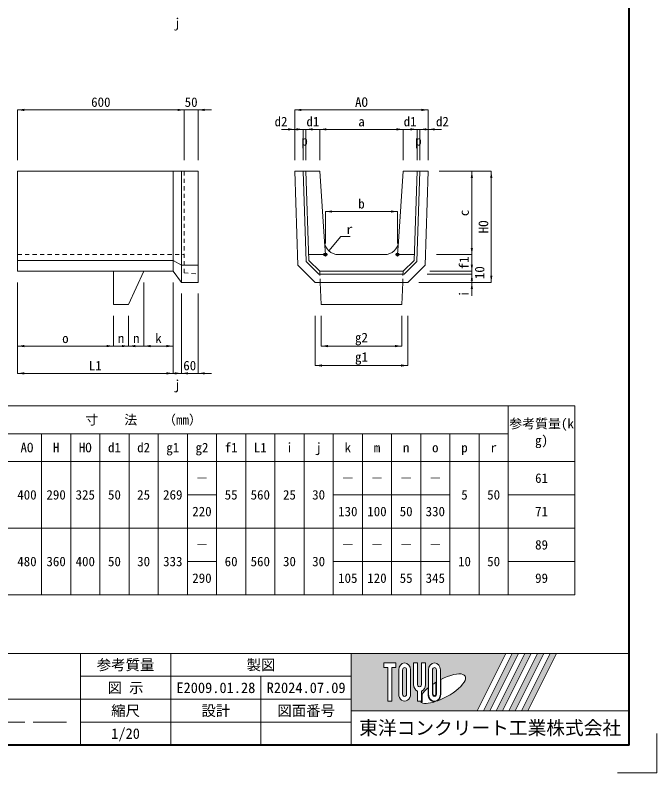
# Model space of a CAD drawing. Units: millimetres at full size, sheet at 1:20. Extents: x 182639 to 186599, y 872497 to 878197.
# Drawn here: x 184289 to 186599, y 872497 to 875225 of the extents above; entities that cross this region are included whole.
import ezdxf
from ezdxf.enums import TextEntityAlignment as Align

# ---------------------------------------------------------------- set-up
doc = ezdxf.new("R2010")
doc.units = ezdxf.units.MM
doc.header["$LTSCALE"] = 20
doc.header["$PDMODE"] = 32
doc.header["$PDSIZE"] = 10
doc.linetypes.add('DASHED', pattern=[7.5, 6, -1.5])
doc.linetypes.add('USER1', pattern=[1.35, 0.75, -0.6])
for name, color, linetype, lineweight in [('0_2', 7, 'Continuous', 13), ('Defpoints_3', 1, 'Continuous', 13), ('図枠', 7, 'Continuous', 5), ('寸法線', 7, 'Continuous', 13), ('引出線', 4, 'Continuous', 13), ('本体', 2, 'Continuous', 13), ('補助線', 8, 'Continuous', 13)]:
    doc.layers.add(name, color=color, linetype=linetype, lineweight=lineweight)
doc.layers.add('作業エリア', color=11, linetype='Continuous')
doc.styles.add('ＭＳ ゴシック', font='')
doc.styles.get('ＭＳ ゴシック').set_extended_font_data('MS Gothic')

# ---------------------------------------------------------------- blocks, each defined once
blk = doc.blocks.new('filled_arrow')
at = {"color": 0, "linetype": 'Continuous', "lineweight": -2}
blk.add_solid([(7.5, 1.25), (0, 0), (7.5, -1.25)], dxfattribs=at)

msp = doc.modelspace()

# ---------------------------------------------------------------- hatches: boundary and pattern name
at = {"layer": '図枠'}
h = msp.add_hatch(color=256, dxfattribs=at)
h.paths.add_polyline_path([(185498.73, 872927.25), (185498.73, 872721), (185952.48, 872721), (186055.61, 872927.25)])
edge = h.paths.add_edge_path(flags=16)
edge.add_ellipse((185828.18, 872800.29), major_axis=(80.81, 45.23), ratio=0.3471473, start_angle=-144.31122, end_angle=72.1899, ccw=False)
edge.add_ellipse((185798.26, 872780.76), major_axis=(0, 27.5), ratio=0.8463542, start_angle=-160.70346, end_angle=-90)
edge.add_line((185821.53, 872780.76), (185821.53, 872833.18))
edge = h.paths.add_edge_path(flags=16)
edge.add_ellipse((185798.26, 872867.49), major_axis=(0, 25.38), ratio=0.8463542, start_angle=-90, end_angle=90, ccw=False)
edge.add_line((185819.74, 872867.49), (185819.74, 872780.76))
edge.add_ellipse((185798.26, 872780.76), major_axis=(0, 25.38), ratio=0.8463542, start_angle=90, end_angle=-90, ccw=False)
edge.add_line((185776.77, 872780.76), (185776.77, 872867.49))
edge = h.paths.add_edge_path(flags=16)
edge.add_line((185805.42, 872867.49), (185805.42, 872780.76))
edge.add_ellipse((185798.26, 872780.76), major_axis=(0, 8.46), ratio=0.8463542, start_angle=90, end_angle=-90, ccw=False)
edge.add_line((185791.1, 872780.76), (185791.1, 872867.49))
edge.add_ellipse((185798.26, 872867.49), major_axis=(0, 8.46), ratio=0.8463542, start_angle=-90, end_angle=90, ccw=False)
edge = h.paths.add_edge_path(flags=16)
edge.add_line((185803.63, 872823.16), (185803.63, 872780.76))
edge.add_ellipse((185798.26, 872780.76), major_axis=(0, 6.35), ratio=0.8463542, start_angle=90, end_angle=-90, ccw=False)
edge.add_line((185792.89, 872780.76), (185792.89, 872816.22))
edge.add_ellipse((185828.18, 872800.29), major_axis=(80.81, 45.23), ratio=0.3471473, start_angle=107.79174, end_angle=126.47132, ccw=False)
edge = h.paths.add_edge_path(flags=16)
edge.add_line((185766.03, 872892.87), (185766.03, 872815.13))
edge.add_ellipse((185744.55, 872815.13), major_axis=(0, 25.38), ratio=0.8463542, start_angle=-163.34117, end_angle=-90, ccw=False)
edge.add_line((185751.71, 872791.2), (185751.71, 872755.37))
edge.add_line((185751.71, 872755.37), (185737.38, 872755.37))
edge.add_line((185737.38, 872755.37), (185737.38, 872791.2))
edge.add_ellipse((185744.55, 872815.13), major_axis=(0, 25.38), ratio=0.8463542, start_angle=90, end_angle=163.34117, ccw=False)
edge.add_line((185723.06, 872815.13), (185723.06, 872892.87))
edge.add_line((185723.06, 872892.87), (185737.38, 872892.87))
edge.add_line((185737.38, 872892.87), (185737.38, 872815.13))
edge.add_ellipse((185744.55, 872815.13), major_axis=(0, 8.46), ratio=0.8463542, start_angle=90, end_angle=-90)
edge.add_line((185751.71, 872815.13), (185751.71, 872892.87))
edge.add_line((185751.71, 872892.87), (185766.03, 872892.87))
edge = h.paths.add_edge_path(flags=16)
edge.add_line((185774.98, 872802.65), (185774.98, 872780.76))
edge.add_ellipse((185798.26, 872780.76), major_axis=(0, 27.5), ratio=0.8463542, start_angle=90, end_angle=-171.54427)
edge.add_ellipse((185828.18, 872800.29), major_axis=(80.81, 45.23), ratio=0.3471473, start_angle=-178.64954, end_angle=-148.29244, ccw=False)
edge.add_line((185748.62, 872753.26), (185753.5, 872753.26))
edge.add_line((185753.5, 872753.26), (185753.5, 872780.07))
edge.add_ellipse((185828.18, 872800.29), major_axis=(80.81, 45.23), ratio=0.3471473, start_angle=148.21912, end_angle=165.90812, ccw=False)
edge = h.paths.add_edge_path(flags=16)
edge.add_ellipse((185690.83, 872867.49), major_axis=(0, 25.38), ratio=0.8463542, start_angle=-90, end_angle=90, ccw=False)
edge.add_line((185712.32, 872867.49), (185712.32, 872780.76))
edge.add_ellipse((185690.83, 872780.76), major_axis=(0, 25.38), ratio=0.8463542, start_angle=90, end_angle=-90, ccw=False)
edge.add_line((185669.35, 872780.76), (185669.35, 872867.49))
edge = h.paths.add_edge_path(flags=16)
edge.add_line((185698, 872867.49), (185698, 872780.76))
edge.add_ellipse((185690.83, 872780.76), major_axis=(0, 8.46), ratio=0.8463542, start_angle=90, end_angle=-90, ccw=False)
edge.add_line((185683.67, 872780.76), (185683.67, 872867.49))
edge.add_ellipse((185690.83, 872867.49), major_axis=(0, 8.46), ratio=0.8463542, start_angle=-90, end_angle=90, ccw=False)
h.paths.add_polyline_path([(185658.61, 872892.87), (185658.61, 872875.95), (185644.29, 872875.95), (185644.29, 872755.37), (185629.96, 872755.37), (185629.96, 872875.95), (185615.64, 872875.95), (185615.64, 872892.87)], flags=16)
for points in [[(185975.17, 872721), (185997.86, 872721), (186100.98, 872927.25), (186078.3, 872927.25)], [(186146.36, 872927.25), (186123.67, 872927.25), (186020.55, 872721), (186043.23, 872721)], [(186191.73, 872927.25), (186169.05, 872927.25), (186065.92, 872721), (186088.61, 872721)], [(186237.11, 872927.25), (186214.42, 872927.25), (186111.3, 872721), (186133.98, 872721)]]:
    msp.add_hatch(color=256, dxfattribs=at).paths.add_polyline_path(points)

# ---------------------------------------------------------------- linework, layer by layer
at = {"layer": '0_2'}
for p, q in [((183098.73, 873818.1), (186303.73, 873818.1)), ((186063.73, 873818.1), (186063.73, 873138.1)), ((186303.73, 873818.1), (186303.73, 873138.1)), ((183438.73, 873718.1), (186063.73, 873718.1)), ((184383.73, 873718.1), (184383.73, 873138.1)), ((184488.73, 873718.1), (184488.73, 873138.1)), ((184593.73, 873718.1), (184593.73, 873138.1)), ((184698.73, 873718.1), (184698.73, 873138.1)), ((184803.73, 873718.1), (184803.73, 873138.1)), ((184908.73, 873718.1), (184908.73, 873138.1)), ((185013.73, 873718.1), (185013.73, 873138.1)), ((185118.73, 873718.1), (185118.73, 873138.1)), ((185223.73, 873718.1), (185223.73, 873138.1)), ((185328.73, 873718.1), (185328.73, 873138.1)), ((185433.73, 873718.1), (185433.73, 873138.1)), ((185538.73, 873718.1), (185538.73, 873138.1)), ((185643.73, 873718.1), (185643.73, 873138.1)), ((185748.73, 873718.1), (185748.73, 873138.1)), ((185853.73, 873718.1), (185853.73, 873138.1)), ((185958.73, 873718.1), (185958.73, 873138.1)), ((183098.73, 873618.1), (186303.73, 873618.1)), ((184908.73, 873498.1), (185013.73, 873498.1)), ((185433.73, 873498.1), (185853.73, 873498.1)), ((186063.73, 873498.1), (186303.73, 873498.1)), ((183098.73, 873378.1), (186303.73, 873378.1)), ((184908.73, 873258.1), (185013.73, 873258.1)), ((185433.73, 873258.1), (185853.73, 873258.1)), ((186063.73, 873258.1), (186303.73, 873258.1)), ((183098.73, 873138.1), (186303.73, 873138.1))]:
    msp.add_line(p, q, dxfattribs=at)
at = {"layer": 'Defpoints_3'}
for p, q in [((186598.73, 872638.67), (186598.73, 872497.25)), ((186598.73, 872497.25), (186457.31, 872497.25))]:
    msp.add_line(p, q, dxfattribs=at)
at = {"layer": '作業エリア'}
for p in [(185405.52, 874362.58), (185665.52, 874362.58)]:
    msp.add_point(p, dxfattribs=at)
at = {"layer": '図枠', "lineweight": 40}
for q in [(186498.73, 878097.25), (182798.73, 872597.25)]:
    msp.add_line((186498.73, 872597.25), q, dxfattribs=at)
at = {"layer": '図枠', "lineweight": 13}
for p, q in [((186498.73, 872927.25), (182798.73, 872927.25)), ((184523.73, 872597.25), (184523.73, 872927.25)), ((184848.73, 872597.25), (184848.73, 872927.25)), ((185498.73, 872597.25), (185498.73, 872927.25)), ((185498.73, 872844.75), (184523.73, 872844.75)), ((185173.73, 872597.25), (185173.73, 872844.75)), ((185498.73, 872762.25), (182798.73, 872762.25)), ((185498.73, 872679.75), (184523.73, 872679.75))]:
    msp.add_line(p, q, dxfattribs=at)
at = {"layer": '図枠'}
for p, q in [((185498.73, 872927.25), (186055.61, 872927.25)), ((186055.61, 872927.25), (185952.48, 872721)), ((186078.3, 872927.25), (185975.17, 872721)), ((186100.98, 872927.25), (185997.86, 872721)), ((186123.67, 872927.25), (186020.55, 872721)), ((186146.36, 872927.25), (186043.23, 872721)), ((186169.05, 872927.25), (186065.92, 872721)), ((186078.3, 872927.25), (186100.98, 872927.25)), ((186191.73, 872927.25), (186088.61, 872721)), ((186214.42, 872927.25), (186111.3, 872721)), ((186123.67, 872927.25), (186146.36, 872927.25)), ((186237.11, 872927.25), (186133.98, 872721)), ((186169.05, 872927.25), (186191.73, 872927.25)), ((186214.42, 872927.25), (186237.11, 872927.25)), ((185615.64, 872892.87), (185615.64, 872875.95)), ((185615.64, 872892.87), (185658.61, 872892.87)), ((185658.61, 872892.87), (185658.61, 872875.95)), ((185723.06, 872892.87), (185737.38, 872892.87)), ((185723.06, 872815.13), (185723.06, 872892.87)), ((185737.38, 872892.87), (185737.38, 872815.13)), ((185751.71, 872892.87), (185766.03, 872892.87)), ((185751.71, 872815.13), (185751.71, 872892.87)), ((185766.03, 872892.87), (185766.03, 872815.13)), ((185629.96, 872875.95), (185615.64, 872875.95)), ((185629.96, 872875.95), (185629.96, 872755.37)), ((185644.29, 872875.95), (185644.29, 872755.37)), ((185658.61, 872875.95), (185644.29, 872875.95)), ((185669.35, 872867.49), (185669.35, 872780.76)), ((185683.67, 872780.76), (185683.67, 872867.49)), ((185698, 872867.49), (185698, 872780.76)), ((185712.32, 872780.76), (185712.32, 872867.49)), ((185776.77, 872867.49), (185776.77, 872780.76)), ((185791.1, 872780.76), (185791.1, 872867.49)), ((185805.42, 872867.49), (185805.42, 872780.76)), ((185819.74, 872780.76), (185819.74, 872867.49)), ((185792.89, 872780.76), (185792.89, 872816.22)), ((185803.63, 872823.16), (185803.63, 872780.76)), ((185821.53, 872780.76), (185821.53, 872833.18)), ((185737.38, 872791.2), (185737.38, 872755.37)), ((185751.71, 872791.2), (185751.71, 872755.37)), ((185774.98, 872802.65), (185774.98, 872780.76)), ((185753.5, 872780.07), (185753.5, 872753.26)), ((185644.29, 872755.37), (185629.96, 872755.37)), ((185751.71, 872755.37), (185737.38, 872755.37)), ((185748.62, 872753.26), (185753.5, 872753.26)), ((185498.73, 872721), (185952.48, 872721)), ((185975.17, 872721), (185997.86, 872721)), ((186020.55, 872721), (186043.23, 872721)), ((186065.92, 872721), (186088.61, 872721)), ((186111.3, 872721), (186133.98, 872721))]:
    msp.add_line(p, q, dxfattribs=at)
at = {"layer": '図枠', "linetype": 'DASHED', "lineweight": 9}
msp.add_line((184473.73, 872679.75), (183173.73, 872679.75), dxfattribs=at)
at = {"layer": '図枠'}
for centre, major_axis, ratio, start_param, end_param in [((185690.83, 872867.49), (0, 25.38), 0.846354, 4.712389, 7.8539816), ((185798.26, 872867.49), (0, 25.38), 0.846354, 4.712389, 7.8539816), ((185690.83, 872867.49), (0, 8.46), 0.846354, 4.712389, 7.8539816), ((185798.26, 872867.49), (0, 8.46), 0.846354, 4.712389, 7.8539816), ((185828.18, 872800.29), (80.81, 45.23), 0.347147, 4.2621853, 7.7429163), ((185744.55, 872815.13), (0, 25.38), 0.846354, 1.5707963, 2.8017557), ((185744.55, 872815.13), (0, 8.46), 0.846354, 1.5707963, 4.712389), ((185744.55, 872815.13), (0, 25.38), 0.846354, 3.4814296, 4.712389), ((185828.18, 872800.29), (80.81, 45.23), 0.347147, 1.6817405, 1.8219833), ((185828.18, 872800.29), (80.81, 45.23), 0.347147, 2.0815197, 2.5155126), ((185690.83, 872780.76), (0, 25.38), 0.846354, 1.5707963, 4.712389), ((185690.83, 872780.76), (0, 8.46), 0.846354, 1.5707963, 4.712389), ((185798.26, 872780.76), (0, 27.5), 0.846354, 1.5707963, 3.3154679), ((185798.26, 872780.76), (0, 25.38), 0.846354, 1.5707963, 4.712389), ((185798.26, 872780.76), (0, 8.46), 0.846354, 1.5707963, 4.712389), ((185798.26, 872780.76), (0, 6.35), 0.846354, 1.5707963, 4.712389), ((185798.26, 872780.76), (0, 27.5), 0.846354, 3.5338438, 4.712389), ((185828.18, 872800.29), (80.81, 45.23), 0.347147, 3.2093975, 4.2004451)]:
    msp.add_ellipse(centre, major_axis=major_axis, ratio=ratio, start_param=start_param, end_param=end_param, dxfattribs=at)
at = {"layer": '寸法線'}
for p, q in [((184297.23, 874883.52), (184897.23, 874883.52)), ((184297.23, 874702.58), (184297.23, 874883.52)), ((184849.23, 874883.52), (184995.23, 874883.52)), ((184897.23, 874702.58), (184897.23, 874883.52)), ((184897.23, 874702.58), (184897.23, 874883.52)), ((184947.23, 874702.58), (184947.23, 874883.52)), ((185295.52, 874883.52), (185775.52, 874883.52)), ((185295.52, 874702.58), (185295.52, 874883.52)), ((185775.52, 874702.58), (185775.52, 874883.52)), ((185349.52, 874813.52), (185247.52, 874813.52)), ((185383.52, 874813.52), (185277.52, 874813.52)), ((185311.52, 874813.52), (185433.52, 874813.52)), ((185325.52, 874702.58), (185325.52, 874813.52)), ((185335.52, 874702.58), (185335.52, 874813.52)), ((185385.52, 874702.58), (185385.52, 874813.52)), ((185385.52, 874813.52), (185685.52, 874813.52)), ((185385.52, 874702.58), (185385.52, 874813.52)), ((185637.52, 874813.52), (185759.52, 874813.52)), ((185685.52, 874702.58), (185685.52, 874813.52)), ((185685.52, 874702.58), (185685.52, 874813.52)), ((185687.52, 874813.52), (185793.52, 874813.52)), ((185721.52, 874813.52), (185823.52, 874813.52)), ((185735.52, 874702.58), (185735.52, 874813.52)), ((185745.52, 874702.58), (185745.52, 874813.52)), ((185295.52, 874702.58), (185295.52, 874798.52)), ((185775.52, 874702.58), (185775.52, 874798.52)), ((185325.52, 874702.58), (185325.52, 874736.49)), ((185335.52, 874702.58), (185335.52, 874736.49)), ((185735.52, 874702.58), (185735.52, 874736.49)), ((185745.52, 874702.58), (185745.52, 874736.49)), ((185815.52, 874662.58), (185932.7, 874662.58)), ((185815.52, 874662.58), (186002.7, 874662.58)), ((185932.7, 874662.58), (185932.7, 874362.58)), ((186002.7, 874662.58), (186002.7, 874262.58)), ((185405.52, 874517.7), (185665.52, 874517.7)), ((185405.52, 874402.58), (185405.52, 874517.7)), ((185665.52, 874402.58), (185665.52, 874517.7)), ((185805.52, 874362.58), (185932.7, 874362.58)), ((185805.52, 874362.58), (185932.7, 874362.58)), ((185932.7, 874362.58), (185932.7, 874302.58)), ((185932.7, 874350.58), (185932.7, 874244.58)), ((185932.7, 874316.58), (185932.7, 874214.58)), ((185772.09, 874292.58), (185932.7, 874292.58)), ((185772.09, 874292.58), (185932.7, 874292.58)), ((185782.09, 874302.58), (185932.7, 874302.58)), ((185782.09, 874302.58), (185932.7, 874302.58)), ((184297.23, 874262.58), (184297.23, 874033.38)), ((184297.23, 874262.58), (184297.23, 873935.15)), ((184752.23, 874262.58), (184752.23, 874033.38)), ((184752.23, 874262.58), (184752.23, 874033.38)), ((184857.23, 874262.58), (184857.23, 873935.15)), ((184857.23, 874262.58), (184857.23, 874033.38)), ((184857.23, 874262.58), (184857.23, 873935.15)), ((185742.09, 874262.58), (186002.7, 874262.58)), ((185742.09, 874262.58), (185932.7, 874262.58)), ((184887.23, 874222.58), (184887.23, 873935.15)), ((184887.23, 874222.58), (184887.23, 873935.15)), ((184947.23, 874222.58), (184947.23, 873935.15)), ((184642.23, 874142.58), (184642.23, 874033.38)), ((184642.23, 874142.58), (184642.23, 874033.38)), ((184697.23, 874142.58), (184697.23, 874033.38)), ((184697.23, 874142.58), (184697.23, 874033.38)), ((185368.95, 874142.58), (185368.95, 873963.38)), ((185390.52, 874142.58), (185390.52, 874033.38)), ((185680.52, 874142.58), (185680.52, 874033.38)), ((185702.09, 874142.58), (185702.09, 873963.38)), ((184642.23, 874033.38), (184297.23, 874033.38)), ((184745.23, 874033.38), (184594.23, 874033.38)), ((184800.23, 874033.38), (184649.23, 874033.38)), ((184857.23, 874033.38), (184752.23, 874033.38)), ((185390.52, 874033.38), (185680.52, 874033.38)), ((185368.95, 873963.38), (185702.09, 873963.38)), ((184297.23, 873935.15), (184857.23, 873935.15)), ((184935.23, 873935.15), (184809.23, 873935.15)), ((184995.23, 873935.15), (184839.23, 873935.15))]:
    msp.add_line(p, q, dxfattribs=at)
at = {"layer": '引出線'}
msp.add_lwpolyline([(185418.14, 874376.07), (185461.15, 874428.19), (185494.67, 874428.19)], dxfattribs=at)
at = {"layer": '本体'}
for p, q in [((184297.23, 874662.58), (184947.23, 874662.58)), ((184297.23, 874662.58), (184297.23, 874302.58)), ((184857.23, 874662.58), (184857.23, 874302.58)), ((184887.23, 874662.58), (184887.23, 874262.58)), ((184947.23, 874662.58), (184947.23, 874262.58)), ((185295.52, 874662.58), (185385.52, 874662.58)), ((185295.52, 874662.58), (185306.78, 874324.75)), ((185385.52, 874662.58), (185402.41, 874409.25)), ((185685.52, 874662.58), (185668.63, 874409.25)), ((185685.52, 874662.58), (185775.52, 874662.58)), ((185775.52, 874662.58), (185764.26, 874324.75)), ((184297.23, 874341.89), (184857.23, 874341.89)), ((184857.23, 874341.89), (184887.23, 874324.75)), ((185452.3, 874362.58), (185618.75, 874362.58)), ((184947.23, 874324.75), (184887.23, 874324.75)), ((185368.95, 874262.58), (185306.78, 874324.75)), ((185702.09, 874262.58), (185764.26, 874324.75)), ((184297.23, 874302.58), (184857.23, 874302.58)), ((184642.23, 874302.58), (184642.23, 874182.58)), ((184697.23, 874182.58), (184752.23, 874302.58)), ((184857.23, 874302.58), (184887.23, 874262.58)), ((184947.23, 874262.58), (184887.23, 874262.58)), ((185368.95, 874262.58), (185702.09, 874262.58)), ((185387.19, 874262.58), (185390.52, 874182.58)), ((185683.86, 874262.58), (185680.52, 874182.58)), ((184642.23, 874182.58), (184697.23, 874182.58)), ((185390.52, 874182.58), (185680.52, 874182.58))]:
    msp.add_line(p, q, dxfattribs=at)
at = {"layer": '本体', "linetype": 'USER1'}
for p, q in [((184897.23, 874662.58), (184897.23, 874297.58)), ((184297.23, 874362.58), (184897.23, 874362.58)), ((184897.23, 874297.58), (184947.23, 874292.58))]:
    msp.add_line(p, q, dxfattribs=at)
at = {"layer": '本体', "lineweight": 9}
for p, q in [((185325.52, 874662.58), (185336.36, 874337.6)), ((185335.52, 874662.58), (185346.21, 874341.89)), ((185735.52, 874662.58), (185724.83, 874341.89)), ((185745.52, 874662.58), (185734.69, 874337.6)), ((185381.38, 874292.58), (185336.36, 874337.6)), ((185385.52, 874302.58), (185346.21, 874341.89)), ((185685.52, 874302.58), (185724.83, 874341.89)), ((185689.66, 874292.58), (185734.69, 874337.6)), ((185381.38, 874292.58), (185689.66, 874292.58)), ((185385.52, 874302.58), (185685.52, 874302.58))]:
    msp.add_line(p, q, dxfattribs=at)
at = {"layer": '本体', "linetype": 'USER1', "lineweight": 9}
for p, q in [((185385.52, 874302.58), (185387.19, 874262.58)), ((185685.52, 874302.58), (185683.86, 874262.58))]:
    msp.add_line(p, q, dxfattribs=at)
at = {"layer": '本体'}
for centre, start, end in [((185452.3, 874412.58), 183.81407, 270), ((185618.75, 874412.58), 270, 356.18593)]:
    msp.add_arc(centre, 50, start, end, dxfattribs=at)
at = {"layer": '補助線'}
for p, q in [((185402.41, 874409.25), (185405.52, 874362.58)), ((185668.63, 874409.25), (185665.52, 874362.58)), ((185345.52, 874362.58), (185405.52, 874362.58)), ((185665.52, 874362.58), (185725.52, 874362.58)), ((185498.73, 872721), (186498.73, 872721))]:
    msp.add_line(p, q, dxfattribs=at)

# ---------------------------------------------------------------- block references
at = {"layer": '寸法線', "xscale": 3.2, "yscale": 3.2}
for p in [(184297.23, 874883.52), (184947.23, 874883.52), (185295.52, 874883.52), (185335.52, 874813.52), (185385.52, 874813.52), (185385.52, 874813.52), (185745.52, 874813.52), (185775.52, 874813.52), (185405.52, 874517.7), (184297.23, 874033.38), (184697.23, 874033.38), (184752.23, 874033.38), (184752.23, 874033.38), (185390.52, 874033.38), (185368.95, 873963.38), (184297.23, 873935.15), (184887.23, 873935.15), (184947.23, 873935.15)]:
    msp.add_blockref('filled_arrow', p, dxfattribs=at)
for p, rotation in [((184897.23, 874883.52), 180), ((184897.23, 874883.52), 180), ((185775.52, 874883.52), 180), ((185295.52, 874813.52), 180), ((185325.52, 874813.52), 180), ((185685.52, 874813.52), 180), ((185685.52, 874813.52), 180), ((185735.52, 874813.52), 180), ((185932.7, 874662.58), 270), ((186002.7, 874662.58), 270), ((185665.52, 874517.7), 180), ((185932.7, 874362.58), 90), ((185932.7, 874302.58), 90), ((185932.7, 874292.58), 270), ((186002.7, 874262.58), 90), ((185932.7, 874262.58), 270), ((184642.23, 874033.38), 180), ((184642.23, 874033.38), 180), ((184697.23, 874033.38), 180), ((184857.23, 874033.38), 180), ((185680.52, 874033.38), 180), ((185702.09, 873963.38), 180), ((184857.23, 873935.15), 180), ((184857.23, 873935.15), 180), ((184887.23, 873935.15), 180)]:
    msp.add_blockref('filled_arrow', p, dxfattribs=dict(at, rotation=rotation))
at = {"layer": '引出線', "xscale": 0.16, "yscale": 0.16, "rotation": 50.5}
msp.add_blockref('filled_arrow', (185418.14, 874376.07), dxfattribs=at)

# ---------------------------------------------------------------- texts
at = {"layer": '0_2', "style": 'ＭＳ ゴシック'}
for s, p in [('寸\u3000\u3000法\u3000\u3000（mm）', (184751.23, 873768.1)), ('AO', (184331.23, 873668.1)), ('H', (184436.23, 873668.1)), ('HO', (184541.23, 873668.1)), ('d1', (184646.23, 873668.1)), ('d2', (184751.23, 873668.1)), ('g1', (184856.23, 873668.1)), ('g2', (184961.23, 873668.1)), ('f1', (185066.23, 873668.1)), ('L1', (185171.23, 873668.1)), ('i', (185276.23, 873668.1)), ('j', (185381.23, 873668.1)), ('k', (185486.23, 873668.1)), ('m', (185591.23, 873668.1)), ('n', (185696.23, 873668.1)), ('o', (185801.23, 873668.1)), ('p', (185906.23, 873668.1)), ('r', (186011.23, 873668.1)), ('61', (186183.73, 873558.1)), ('－', (184961.23, 873558.1)), ('－', (185486.23, 873558.1)), ('－', (185591.23, 873558.1)), ('－', (185696.23, 873558.1)), ('－', (185801.23, 873558.1)), ('400', (184331.23, 873498.1)), ('290', (184436.23, 873498.1)), ('325', (184541.23, 873498.1)), ('50', (184646.23, 873498.1)), ('25', (184751.23, 873498.1)), ('269', (184856.23, 873498.1)), ('55', (185066.23, 873498.1)), ('560', (185171.23, 873498.1)), ('25', (185276.23, 873498.1)), ('30', (185381.23, 873498.1)), ('5', (185906.23, 873498.1)), ('50', (186011.23, 873498.1)), ('220', (184961.23, 873438.1)), ('130', (185486.23, 873438.1)), ('100', (185591.23, 873438.1)), ('50', (185696.23, 873438.1)), ('330', (185801.23, 873438.1)), ('71', (186183.73, 873438.1)), ('89', (186183.73, 873318.1)), ('－', (184961.23, 873318.1)), ('－', (185486.23, 873318.1)), ('－', (185591.23, 873318.1)), ('－', (185696.23, 873318.1)), ('－', (185801.23, 873318.1)), ('480', (184331.23, 873258.1)), ('360', (184436.23, 873258.1)), ('400', (184541.23, 873258.1)), ('50', (184646.23, 873258.1)), ('30', (184751.23, 873258.1)), ('333', (184856.23, 873258.1)), ('60', (185066.23, 873258.1)), ('560', (185171.23, 873258.1)), ('30', (185276.23, 873258.1)), ('30', (185381.23, 873258.1)), ('10', (185906.23, 873258.1)), ('50', (186011.23, 873258.1)), ('290', (184961.23, 873198.1)), ('105', (185486.23, 873198.1)), ('120', (185591.23, 873198.1)), ('55', (185696.23, 873198.1)), ('345', (185801.23, 873198.1)), ('99', (186183.73, 873198.1))]:
    msp.add_text(s, height=34.18, dxfattribs=at).set_placement(p, align=Align.MIDDLE_CENTER)
for s, p in [('参考質量(k', (186067.18, 873771.41)), ('g)', (186160.42, 873711.41))]:
    msp.add_text(s, height=34.18, dxfattribs=at).set_placement(p, align=Align.TOP_LEFT)
at = {"layer": '図枠', "style": 'ＭＳ ゴシック'}
for s, height, p in [('参考質量', 37.98, (184686.23, 872886)), ('製図', 37.98, (185173.73, 872886)), ('図 示', 37.98, (184686.23, 872803.5)), ('E2009.01.28', 37.98, (185011.23, 872803.5)), ('R2024.07.09', 37.98, (185336.23, 872803.5)), ('縮尺', 37.98, (184686.23, 872721)), ('設計', 37.98, (185011.23, 872721)), ('図面番号', 37.98, (185336.23, 872721)), ('東洋コンクリート工業株式会社', 49.37, (185998.73, 872659.12)), ('1/20', 37.98, (184686.23, 872638.5))]:
    msp.add_text(s, height=height, dxfattribs=at).set_placement(p, align=Align.MIDDLE_CENTER)
at = {"layer": '寸法線', "style": 'ＭＳ ゴシック'}
for s, p in [('j', (184872.23, 875196.5)), ('600', (184597.23, 874911.52)), ('50', (184922.23, 874911.52)), ('AO', (185535.52, 874911.52)), ('d2', (185245.89, 874841.52)), ('d1', (185360.52, 874841.52)), ('d1', (185710.52, 874841.52)), ('d2', (185826.76, 874841.52)), ('a', (185535.52, 874841.52)), ('p', (185330.52, 874772.5)), ('p', (185740.52, 874772.5)), ('b', (185535.52, 874545.7)), ('o', (184469.73, 874061.38)), ('n', (184669.73, 874061.38)), ('n', (184724.73, 874061.38)), ('k', (184804.73, 874061.38)), ('g2', (185535.52, 874064.31)), ('g1', (185535.52, 873994.31)), ('L1', (184577.23, 873963.15)), ('60', (184917.23, 873963.15)), ('j', (184872.23, 873894.14))]:
    msp.add_text(s, height=34.18, dxfattribs=at).set_placement(p, align=Align.MIDDLE_CENTER)
for s, p in [('c', (185904.7, 874512.58)), ('HO', (185974.7, 874462.58)), ('f1', (185904.7, 874332.58)), ('10', (185960.7, 874297.58)), ('i', (185904.7, 874221.41))]:
    msp.add_text(s, height=34.18, rotation=90, dxfattribs=at).set_placement(p, align=Align.MIDDLE_CENTER)
at = {"layer": '引出線', "style": 'ＭＳ ゴシック'}
msp.add_text('r', height=34.18, dxfattribs=at).set_placement((185481.15, 874471.39), align=Align.TOP_LEFT)

doc.saveas('drawing.dxf')
